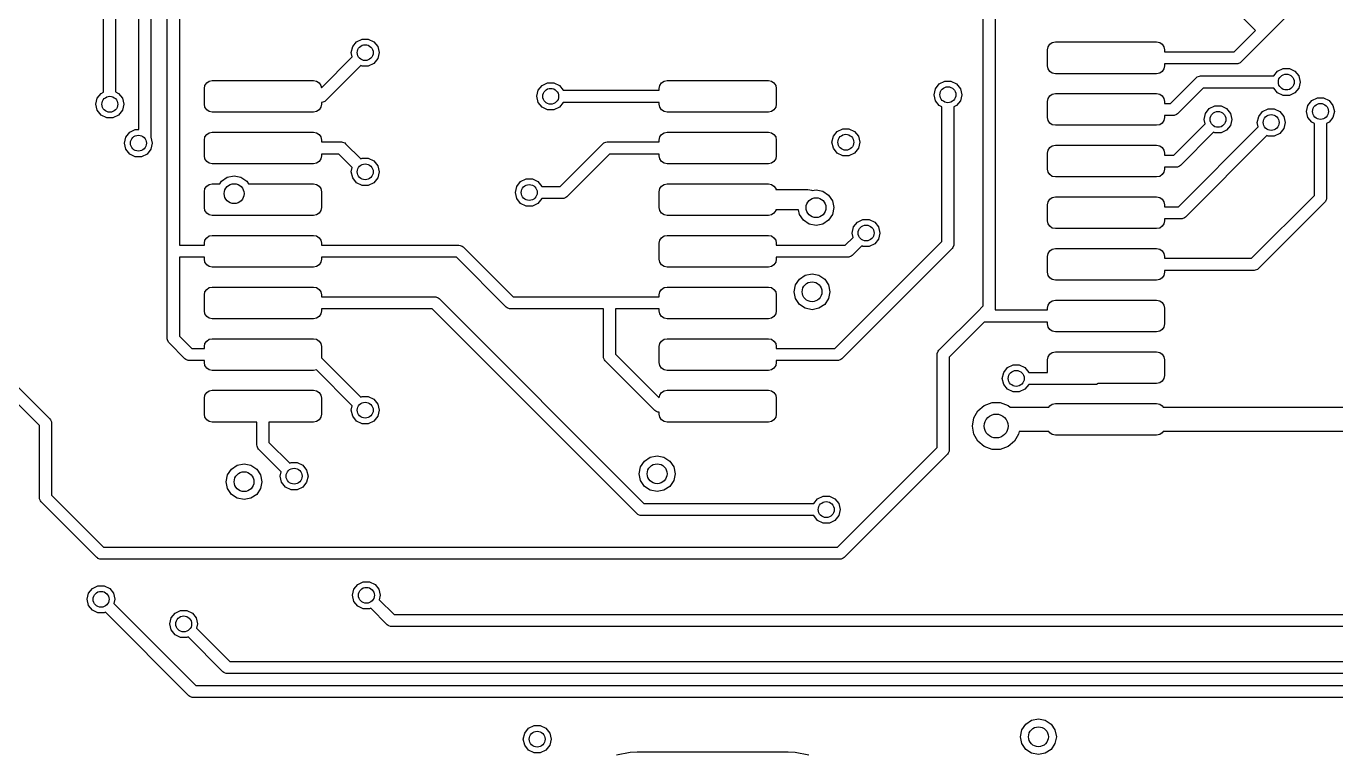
# Model space of a CAD drawing. Extents: x 0.05 to 3.89, y 0.04 to 4.21.
# Drawn here: x 0.92 to 1.569, y 0.778 to 1.139 of the extents above; entities that cross this region are included whole.
import ezdxf

# ---------------------------------------------------------------- set-up
doc = ezdxf.new("R2010")
doc.units = 0
doc.header["$MEASUREMENT"] = 0
doc.layers.add('BLACK', color=7, linetype='CONTINUOUS')

msp = doc.modelspace()

# ---------------------------------------------------------------- linework, layer by layer
at = {"layer": 'BLACK', "linetype": 'CONTINUOUS'}
for p, q in [((0.95783, 1.10631), (0.95783, 1.52855)), ((0.96383, 1.52731), (0.96383, 1.1065)), ((0.97535, 1.08782), (0.97535, 1.17711)), ((0.98135, 1.17835), (0.98135, 1.08425)), ((0.98952, 1.02756), (0.98952, 1.17977)), ((0.99552, 1.18101), (0.99552, 1.03056)), ((1.39385, 1.00046), (1.39385, 1.16671)), ((1.39985, 1.16547), (1.39985, 0.99921)), ((1.52883, 1.13701), (1.51044, 1.1554)), ((1.55744, 1.15713), (1.53519, 1.13489)), ((1.51825, 1.12643), (1.52883, 1.13701)), ((1.08139, 1.12897), (1.0833, 1.13137)), ((1.0833, 1.13137), (1.08607, 1.1327)), ((1.08607, 1.1327), (1.08913, 1.1327)), ((1.08913, 1.1327), (1.09189, 1.13137)), ((1.09189, 1.13137), (1.09381, 1.12897)), ((1.42599, 1.12887), (1.42684, 1.13015)), ((1.42684, 1.13015), (1.42812, 1.131)), ((1.42812, 1.131), (1.42963, 1.1313)), ((1.42963, 1.1313), (1.47982, 1.1313)), ((1.47982, 1.1313), (1.48133, 1.131)), ((1.48133, 1.131), (1.48261, 1.13015)), ((1.48261, 1.13015), (1.48346, 1.12887)), ((1.53519, 1.13489), (1.52161, 1.1213)), ((1.53519, 1.13489), (1.53519, 1.13489)), ((1.06589, 1.10852), (1.0812, 1.12383)), ((1.08071, 1.12598), (1.08139, 1.12897)), ((1.0812, 1.12383), (1.08071, 1.12598)), ((1.09381, 1.12299), (1.09189, 1.1206)), ((1.09381, 1.12897), (1.09449, 1.12598)), ((1.09449, 1.12598), (1.09381, 1.12299)), ((1.42569, 1.12736), (1.42599, 1.12887)), ((1.42569, 1.11949), (1.42569, 1.12736)), ((1.48346, 1.12887), (1.48376, 1.12736)), ((1.48376, 1.12736), (1.48376, 1.12643)), ((1.48376, 1.12643), (1.51825, 1.12643)), ((1.08543, 1.11957), (1.06807, 1.10221)), ((1.08607, 1.11927), (1.08543, 1.11957)), ((1.08913, 1.11927), (1.08607, 1.11927)), ((1.09189, 1.1206), (1.08913, 1.11927)), ((1.42599, 1.11798), (1.42569, 1.11949)), ((1.42684, 1.1167), (1.42599, 1.11798)), ((1.42812, 1.11585), (1.42684, 1.1167)), ((1.48261, 1.1167), (1.48133, 1.11585)), ((1.48346, 1.11798), (1.48261, 1.1167)), ((1.48376, 1.11949), (1.48346, 1.11798)), ((1.51949, 1.12043), (1.48376, 1.12043)), ((1.48376, 1.12043), (1.48376, 1.11949)), ((1.52007, 1.12048), (1.51949, 1.12043)), ((1.52115, 1.12093), (1.52007, 1.12048)), ((1.52161, 1.1213), (1.52115, 1.12093)), ((1.5379, 1.11442), (1.5398, 1.1168)), ((1.5398, 1.1168), (1.54256, 1.11813)), ((1.54256, 1.11813), (1.54563, 1.11813)), ((1.54563, 1.11813), (1.54839, 1.1168)), ((1.54839, 1.1168), (1.5503, 1.11441)), ((1.00817, 1.10977), (1.00903, 1.11105)), ((1.00903, 1.11105), (1.0103, 1.11191)), ((1.0103, 1.11191), (1.01181, 1.1122)), ((1.01181, 1.1122), (1.06201, 1.1122)), ((1.06201, 1.1122), (1.06351, 1.11191)), ((1.06351, 1.11191), (1.06479, 1.11105)), ((1.06479, 1.11105), (1.06565, 1.10977)), ((1.17523, 1.10972), (1.17799, 1.11105)), ((1.17799, 1.11105), (1.18106, 1.11105)), ((1.18106, 1.11105), (1.18382, 1.10972)), ((1.23357, 1.10977), (1.23442, 1.11105)), ((1.23442, 1.11105), (1.2357, 1.11191)), ((1.2357, 1.11191), (1.2372, 1.1122)), ((1.2372, 1.1122), (1.2874, 1.1122)), ((1.2874, 1.1122), (1.28891, 1.11191)), ((1.28891, 1.11191), (1.29019, 1.11105)), ((1.29019, 1.11105), (1.29104, 1.10977)), ((1.37017, 1.10811), (1.37208, 1.1105)), ((1.37208, 1.1105), (1.37484, 1.11184)), ((1.37484, 1.11184), (1.37791, 1.11184)), ((1.37791, 1.11184), (1.38067, 1.1105)), ((1.38067, 1.1105), (1.38259, 1.10811)), ((1.42963, 1.11555), (1.42812, 1.11585)), ((1.47982, 1.11555), (1.42963, 1.11555)), ((1.48133, 1.11585), (1.47982, 1.11555)), ((1.48675, 1.10083), (1.49945, 1.11354)), ((1.49945, 1.11354), (1.49991, 1.11391)), ((1.49991, 1.11391), (1.50099, 1.11436)), ((1.50099, 1.11436), (1.50157, 1.11442)), ((1.50157, 1.11442), (1.5379, 1.11442)), ((1.5503, 1.11441), (1.55098, 1.11142)), ((1.55098, 1.11142), (1.5503, 1.10843)), ((0.95413, 1.10039), (0.95482, 1.10338)), ((0.95482, 1.10338), (0.95673, 1.10578)), ((0.95673, 1.10578), (0.95783, 1.10631)), ((0.96383, 1.1065), (0.96532, 1.10578)), ((0.96532, 1.10578), (0.96723, 1.10338)), ((0.96723, 1.10338), (0.96791, 1.10039)), ((1.00787, 1.10827), (1.00817, 1.10977)), ((1.00787, 1.10039), (1.00787, 1.10827)), ((1.06565, 1.10977), (1.06589, 1.10852)), ((1.17264, 1.10433), (1.17332, 1.10732)), ((1.17332, 1.10134), (1.17264, 1.10433)), ((1.17332, 1.10732), (1.17523, 1.10972)), ((1.18382, 1.10972), (1.18573, 1.10733)), ((1.18573, 1.10733), (1.23327, 1.10733)), ((1.23327, 1.10827), (1.23357, 1.10977)), ((1.23327, 1.10733), (1.23327, 1.10827)), ((1.29104, 1.10977), (1.29134, 1.10827)), ((1.29134, 1.10827), (1.29134, 1.10039)), ((1.36949, 1.10512), (1.37017, 1.10811)), ((1.37017, 1.10213), (1.36949, 1.10512)), ((1.38259, 1.10811), (1.38327, 1.10512)), ((1.38327, 1.10512), (1.38259, 1.10213)), ((1.42599, 1.10328), (1.42684, 1.10456)), ((1.42684, 1.10456), (1.42812, 1.10541)), ((1.42812, 1.10541), (1.42963, 1.10571)), ((1.42963, 1.10571), (1.47982, 1.10571)), ((1.47982, 1.10571), (1.48133, 1.10541)), ((1.48133, 1.10541), (1.48261, 1.10456)), ((1.48261, 1.10456), (1.48346, 1.10328)), ((1.50282, 1.10842), (1.49011, 1.09571)), ((1.5379, 1.10842), (1.50282, 1.10842)), ((1.5398, 1.10603), (1.5379, 1.10842)), ((1.54256, 1.1047), (1.5398, 1.10603)), ((1.54563, 1.1047), (1.54256, 1.1047)), ((1.54839, 1.10603), (1.54563, 1.1047)), ((1.5503, 1.10843), (1.54839, 1.10603)), ((1.55673, 1.10224), (1.55949, 1.10357)), ((1.55949, 1.10357), (1.56256, 1.10357)), ((1.56256, 1.10357), (1.56532, 1.10224)), ((0.95482, 1.0974), (0.95413, 1.10039)), ((0.95673, 1.09501), (0.95482, 1.0974)), ((0.96723, 1.0974), (0.96532, 1.09501)), ((0.96791, 1.10039), (0.96723, 1.0974)), ((1.00817, 1.09889), (1.00787, 1.10039)), ((1.00903, 1.09761), (1.00817, 1.09889)), ((1.0103, 1.09676), (1.00903, 1.09761)), ((1.06479, 1.09761), (1.06351, 1.09676)), ((1.06565, 1.09889), (1.06479, 1.09761)), ((1.06594, 1.10039), (1.06565, 1.09889)), ((1.06653, 1.10139), (1.06594, 1.10133)), ((1.06594, 1.10133), (1.06594, 1.10039)), ((1.06761, 1.10184), (1.06653, 1.10139)), ((1.06807, 1.10221), (1.06761, 1.10184)), ((1.17523, 1.09894), (1.17332, 1.10134)), ((1.17799, 1.09761), (1.17523, 1.09894)), ((1.18106, 1.09761), (1.17799, 1.09761)), ((1.18382, 1.09894), (1.18106, 1.09761)), ((1.18573, 1.10133), (1.18382, 1.09894)), ((1.23327, 1.10133), (1.18573, 1.10133)), ((1.23327, 1.10039), (1.23327, 1.10133)), ((1.23357, 1.09889), (1.23327, 1.10039)), ((1.23442, 1.09761), (1.23357, 1.09889)), ((1.2357, 1.09676), (1.23442, 1.09761)), ((1.29019, 1.09761), (1.28891, 1.09676)), ((1.29104, 1.09889), (1.29019, 1.09761)), ((1.29134, 1.10039), (1.29104, 1.09889)), ((1.37208, 1.09973), (1.37017, 1.10213)), ((1.37338, 1.09911), (1.37208, 1.09973)), ((1.37338, 1.03235), (1.37338, 1.09911)), ((1.38067, 1.09973), (1.37938, 1.09911)), ((1.37938, 1.09911), (1.37938, 1.0311)), ((1.38259, 1.10213), (1.38067, 1.09973)), ((1.42569, 1.10177), (1.42599, 1.10328)), ((1.42569, 1.0939), (1.42569, 1.10177)), ((1.48346, 1.10328), (1.48376, 1.10177)), ((1.48376, 1.10177), (1.48376, 1.10083)), ((1.48376, 1.10083), (1.48675, 1.10083)), ((1.50403, 1.0959), (1.50594, 1.0983)), ((1.50594, 1.0983), (1.5087, 1.09963)), ((1.5087, 1.09963), (1.51177, 1.09963)), ((1.51177, 1.09963), (1.51453, 1.0983)), ((1.51453, 1.0983), (1.51644, 1.0959)), ((1.53232, 1.09673), (1.53508, 1.09806)), ((1.53508, 1.09806), (1.53815, 1.09806)), ((1.53815, 1.09806), (1.54091, 1.09673)), ((1.55413, 1.09685), (1.55482, 1.09984)), ((1.55482, 1.09984), (1.55673, 1.10224)), ((1.56532, 1.10224), (1.56723, 1.09984)), ((1.56723, 1.09984), (1.56791, 1.09685)), ((0.95949, 1.09368), (0.95673, 1.09501)), ((0.96256, 1.09368), (0.95949, 1.09368)), ((0.96532, 1.09501), (0.96256, 1.09368)), ((1.01181, 1.09646), (1.0103, 1.09676)), ((1.06201, 1.09646), (1.01181, 1.09646)), ((1.06351, 1.09676), (1.06201, 1.09646)), ((1.2372, 1.09646), (1.2357, 1.09676)), ((1.2874, 1.09646), (1.2372, 1.09646)), ((1.28891, 1.09676), (1.2874, 1.09646)), ((1.42599, 1.09239), (1.42569, 1.0939)), ((1.42684, 1.09111), (1.42599, 1.09239)), ((1.42812, 1.09026), (1.42684, 1.09111)), ((1.48261, 1.09111), (1.48133, 1.09026)), ((1.48346, 1.09239), (1.48261, 1.09111)), ((1.48376, 1.0939), (1.48346, 1.09239)), ((1.48799, 1.09483), (1.48376, 1.09483)), ((1.48376, 1.09483), (1.48376, 1.0939)), ((1.48858, 1.09489), (1.48799, 1.09483)), ((1.48832, 1.07524), (1.50384, 1.09076)), ((1.48966, 1.09534), (1.48858, 1.09489)), ((1.49011, 1.09571), (1.48966, 1.09534)), ((1.50335, 1.09291), (1.50403, 1.0959)), ((1.50384, 1.09076), (1.50335, 1.09291)), ((1.51644, 1.0959), (1.51713, 1.09291)), ((1.51713, 1.09291), (1.51644, 1.08992)), ((1.52972, 1.09134), (1.53041, 1.09433)), ((1.53022, 1.08918), (1.52972, 1.09134)), ((1.53041, 1.09433), (1.53232, 1.09673)), ((1.54091, 1.09673), (1.54282, 1.09433)), ((1.54282, 1.09433), (1.5435, 1.09134)), ((1.5435, 1.09134), (1.54282, 1.08835)), ((1.55482, 1.09386), (1.55413, 1.09685)), ((1.55673, 1.09146), (1.55482, 1.09386)), ((1.55802, 1.09084), (1.55673, 1.09146)), ((1.55802, 1.05518), (1.55802, 1.09084)), ((1.56532, 1.09146), (1.56402, 1.09084)), ((1.56402, 1.09084), (1.56402, 1.05394)), ((1.56723, 1.09386), (1.56532, 1.09146)), ((1.56791, 1.09685), (1.56723, 1.09386)), ((0.96831, 1.0811), (0.96899, 1.08409)), ((0.96899, 1.08409), (0.9709, 1.08649)), ((0.9709, 1.08649), (0.97366, 1.08782)), ((0.97366, 1.08782), (0.97535, 1.08782)), ((0.98135, 1.08425), (0.98134, 1.08417)), ((0.98134, 1.08417), (0.9814, 1.08409)), ((0.9814, 1.08409), (0.98209, 1.0811)), ((1.00787, 1.08268), (1.00817, 1.08418)), ((1.00817, 1.08418), (1.00903, 1.08546)), ((1.00903, 1.08546), (1.0103, 1.08631)), ((1.0103, 1.08631), (1.01181, 1.08661)), ((1.01181, 1.08661), (1.06201, 1.08661)), ((1.06201, 1.08661), (1.06351, 1.08631)), ((1.06351, 1.08631), (1.06479, 1.08546)), ((1.06479, 1.08546), (1.06565, 1.08418)), ((1.06565, 1.08418), (1.06594, 1.08268)), ((1.23327, 1.08268), (1.23357, 1.08418)), ((1.23357, 1.08418), (1.23442, 1.08546)), ((1.23442, 1.08546), (1.2357, 1.08631)), ((1.2357, 1.08631), (1.2372, 1.08661)), ((1.2372, 1.08661), (1.2874, 1.08661)), ((1.2874, 1.08661), (1.28891, 1.08631)), ((1.28891, 1.08631), (1.29019, 1.08546)), ((1.29019, 1.08546), (1.29104, 1.08418)), ((1.29104, 1.08418), (1.29134, 1.08268)), ((1.31892, 1.08156), (1.31961, 1.08455)), ((1.31961, 1.08455), (1.32152, 1.08694)), ((1.32152, 1.08694), (1.32428, 1.08828)), ((1.32428, 1.08828), (1.32735, 1.08828)), ((1.32735, 1.08828), (1.33011, 1.08694)), ((1.33011, 1.08694), (1.33202, 1.08455)), ((1.33202, 1.08455), (1.3327, 1.08156)), ((1.42963, 1.08996), (1.42812, 1.09026)), ((1.47982, 1.08996), (1.42963, 1.08996)), ((1.48133, 1.09026), (1.47982, 1.08996)), ((1.49069, 1.04965), (1.53022, 1.08918)), ((1.50807, 1.0865), (1.49169, 1.07012)), ((1.53445, 1.08493), (1.49405, 1.04453)), ((1.5087, 1.0862), (1.50807, 1.0865)), ((1.51177, 1.0862), (1.5087, 1.0862)), ((1.51453, 1.08753), (1.51177, 1.0862)), ((1.51644, 1.08992), (1.51453, 1.08753)), ((1.53508, 1.08462), (1.53445, 1.08493)), ((1.53815, 1.08462), (1.53508, 1.08462)), ((1.54091, 1.08595), (1.53815, 1.08462)), ((1.54282, 1.08835), (1.54091, 1.08595)), ((0.96899, 1.07811), (0.96831, 1.0811)), ((0.9709, 1.07572), (0.96899, 1.07811)), ((0.9814, 1.07811), (0.97949, 1.07572)), ((0.98209, 1.0811), (0.9814, 1.07811)), ((1.00787, 1.0748), (1.00787, 1.08268)), ((1.06594, 1.08268), (1.06594, 1.08174)), ((1.06594, 1.08174), (1.07579, 1.08174)), ((1.07579, 1.08174), (1.07637, 1.08168)), ((1.07637, 1.08168), (1.07745, 1.08123)), ((1.07745, 1.08123), (1.07791, 1.08086)), ((1.07791, 1.08086), (1.08543, 1.07334)), ((1.18419, 1.05969), (1.20536, 1.08086)), ((1.20536, 1.08086), (1.20581, 1.08123)), ((1.20581, 1.08123), (1.2069, 1.08168)), ((1.2069, 1.08168), (1.20748, 1.08174)), ((1.20748, 1.08174), (1.23327, 1.08174)), ((1.23327, 1.08174), (1.23327, 1.08268)), ((1.29134, 1.08268), (1.29134, 1.0748)), ((1.31961, 1.07857), (1.31892, 1.08156)), ((1.32152, 1.07617), (1.31961, 1.07857)), ((1.33202, 1.07857), (1.33011, 1.07617)), ((1.3327, 1.08156), (1.33202, 1.07857)), ((1.42569, 1.07618), (1.42599, 1.07769)), ((1.42599, 1.07769), (1.42684, 1.07896)), ((1.42684, 1.07896), (1.42812, 1.07982)), ((1.42812, 1.07982), (1.42963, 1.08012)), ((1.42963, 1.08012), (1.47982, 1.08012)), ((1.47982, 1.08012), (1.48133, 1.07982)), ((1.48133, 1.07982), (1.48261, 1.07896)), ((1.48261, 1.07896), (1.48346, 1.07769)), ((1.48346, 1.07769), (1.48376, 1.07618)), ((0.97366, 1.07439), (0.9709, 1.07572)), ((0.97673, 1.07439), (0.97366, 1.07439)), ((0.97949, 1.07572), (0.97673, 1.07439)), ((1.00817, 1.0733), (1.00787, 1.0748)), ((1.00903, 1.07202), (1.00817, 1.0733)), ((1.0103, 1.07117), (1.00903, 1.07202)), ((1.01181, 1.07087), (1.0103, 1.07117)), ((1.06351, 1.07117), (1.06201, 1.07087)), ((1.06479, 1.07202), (1.06351, 1.07117)), ((1.06565, 1.0733), (1.06479, 1.07202)), ((1.06594, 1.0748), (1.06565, 1.0733)), ((1.07454, 1.07574), (1.06594, 1.07574)), ((1.06594, 1.07574), (1.06594, 1.0748)), ((1.0812, 1.06908), (1.07454, 1.07574)), ((1.08543, 1.07334), (1.08607, 1.07365)), ((1.08607, 1.07365), (1.08913, 1.07365)), ((1.08913, 1.07365), (1.09189, 1.07232)), ((1.09189, 1.07232), (1.09381, 1.06992)), ((1.20872, 1.07574), (1.18755, 1.05457)), ((1.23327, 1.07574), (1.20872, 1.07574)), ((1.23327, 1.0748), (1.23327, 1.07574)), ((1.23357, 1.0733), (1.23327, 1.0748)), ((1.23442, 1.07202), (1.23357, 1.0733)), ((1.2357, 1.07117), (1.23442, 1.07202)), ((1.2372, 1.07087), (1.2357, 1.07117)), ((1.28891, 1.07117), (1.2874, 1.07087)), ((1.29019, 1.07202), (1.28891, 1.07117)), ((1.29104, 1.0733), (1.29019, 1.07202)), ((1.29134, 1.0748), (1.29104, 1.0733)), ((1.32428, 1.07484), (1.32152, 1.07617)), ((1.32735, 1.07484), (1.32428, 1.07484)), ((1.33011, 1.07617), (1.32735, 1.07484)), ((1.42569, 1.06831), (1.42569, 1.07618)), ((1.48376, 1.07618), (1.48376, 1.07524)), ((1.48376, 1.07524), (1.48832, 1.07524)), ((1.06201, 1.07087), (1.01181, 1.07087)), ((1.01925, 1.06429), (1.02264, 1.06496)), ((1.02264, 1.06496), (1.02603, 1.06429)), ((1.08071, 1.06693), (1.0812, 1.06908)), ((1.08139, 1.06394), (1.08071, 1.06693)), ((1.09381, 1.06992), (1.09449, 1.06693)), ((1.09449, 1.06693), (1.09381, 1.06394)), ((1.2874, 1.07087), (1.2372, 1.07087)), ((1.42599, 1.0668), (1.42569, 1.06831)), ((1.42684, 1.06552), (1.42599, 1.0668)), ((1.42812, 1.06467), (1.42684, 1.06552)), ((1.42963, 1.06437), (1.42812, 1.06467)), ((1.48133, 1.06467), (1.47982, 1.06437)), ((1.48261, 1.06552), (1.48133, 1.06467)), ((1.48346, 1.0668), (1.48261, 1.06552)), ((1.48376, 1.06831), (1.48346, 1.0668)), ((1.48957, 1.06924), (1.48376, 1.06924)), ((1.48376, 1.06924), (1.48376, 1.06831)), ((1.49015, 1.0693), (1.48957, 1.06924)), ((1.49123, 1.06975), (1.49015, 1.0693)), ((1.49169, 1.07012), (1.49123, 1.06975)), ((1.00787, 1.05709), (1.00817, 1.05859)), ((1.00817, 1.05859), (1.00903, 1.05987)), ((1.00903, 1.05987), (1.0103, 1.06072)), ((1.0103, 1.06072), (1.01181, 1.06102)), ((1.01181, 1.06102), (1.01548, 1.06102)), ((1.01548, 1.06102), (1.01637, 1.06237)), ((1.01637, 1.06237), (1.01925, 1.06429)), ((1.02603, 1.06429), (1.0289, 1.06237)), ((1.0289, 1.06237), (1.0298, 1.06102)), ((1.0298, 1.06102), (1.06201, 1.06102)), ((1.06201, 1.06102), (1.06351, 1.06072)), ((1.06351, 1.06072), (1.06479, 1.05987)), ((1.06479, 1.05987), (1.06565, 1.05859)), ((1.06565, 1.05859), (1.06594, 1.05709)), ((1.0833, 1.06154), (1.08139, 1.06394)), ((1.08607, 1.06021), (1.0833, 1.06154)), ((1.08913, 1.06021), (1.08607, 1.06021)), ((1.09189, 1.06154), (1.08913, 1.06021)), ((1.09381, 1.06394), (1.09189, 1.06154)), ((1.16201, 1.05669), (1.16269, 1.05968)), ((1.16269, 1.05968), (1.1646, 1.06208)), ((1.1646, 1.06208), (1.16736, 1.06341)), ((1.16736, 1.06341), (1.17043, 1.06341)), ((1.17043, 1.06341), (1.17319, 1.06208)), ((1.17319, 1.06208), (1.1751, 1.05969)), ((1.1751, 1.05969), (1.18419, 1.05969)), ((1.23327, 1.05709), (1.23357, 1.05859)), ((1.23357, 1.05859), (1.23442, 1.05987)), ((1.23442, 1.05987), (1.2357, 1.06072)), ((1.2357, 1.06072), (1.2372, 1.06102)), ((1.2372, 1.06102), (1.2874, 1.06102)), ((1.2874, 1.06102), (1.28891, 1.06072)), ((1.28891, 1.06072), (1.29019, 1.05987)), ((1.29019, 1.05987), (1.29104, 1.05859)), ((1.29104, 1.05859), (1.29113, 1.05815)), ((1.29113, 1.05815), (1.30704, 1.05815)), ((1.30704, 1.05815), (1.30801, 1.05805)), ((1.30801, 1.05805), (1.30801, 1.05805)), ((1.30801, 1.05805), (1.30871, 1.05776)), ((1.30904, 1.05763), (1.31102, 1.05802)), ((1.31102, 1.05802), (1.31441, 1.05735)), ((1.47982, 1.06437), (1.42963, 1.06437)), ((1.00787, 1.04921), (1.00787, 1.05709)), ((1.06594, 1.05709), (1.06594, 1.04921)), ((1.16269, 1.0537), (1.16201, 1.05669)), ((1.1646, 1.05131), (1.16269, 1.0537)), ((1.1751, 1.05369), (1.17319, 1.05131)), ((1.18543, 1.05369), (1.1751, 1.05369)), ((1.18602, 1.05375), (1.18543, 1.05369)), ((1.1871, 1.0542), (1.18602, 1.05375)), ((1.18755, 1.05457), (1.1871, 1.0542)), ((1.23327, 1.04921), (1.23327, 1.05709)), ((1.30871, 1.05776), (1.30904, 1.05763)), ((1.31441, 1.05735), (1.31728, 1.05543)), ((1.31728, 1.05543), (1.3192, 1.05256)), ((1.3192, 1.05256), (1.31988, 1.04917)), ((1.42569, 1.05059), (1.42599, 1.0521)), ((1.42599, 1.0521), (1.42684, 1.05337)), ((1.42684, 1.05337), (1.42812, 1.05423)), ((1.42812, 1.05423), (1.42963, 1.05453)), ((1.42963, 1.05453), (1.47982, 1.05453)), ((1.47982, 1.05453), (1.48133, 1.05423)), ((1.48133, 1.05423), (1.48261, 1.05337)), ((1.48261, 1.05337), (1.48346, 1.0521)), ((1.48346, 1.0521), (1.48376, 1.05059)), ((1.52691, 1.02406), (1.55802, 1.05518)), ((1.56314, 1.05182), (1.53027, 1.01894)), ((1.56352, 1.05227), (1.56314, 1.05182)), ((1.56373, 1.05279), (1.56352, 1.05227)), ((1.56397, 1.05335), (1.56373, 1.05279)), ((1.56402, 1.05394), (1.56397, 1.05335)), ((1.00817, 1.04771), (1.00787, 1.04921)), ((1.00903, 1.04643), (1.00817, 1.04771)), ((1.0103, 1.04558), (1.00903, 1.04643)), ((1.01181, 1.04528), (1.0103, 1.04558)), ((1.06201, 1.04528), (1.01181, 1.04528)), ((1.06351, 1.04558), (1.06201, 1.04528)), ((1.06479, 1.04643), (1.06351, 1.04558)), ((1.06565, 1.04771), (1.06479, 1.04643)), ((1.06594, 1.04921), (1.06565, 1.04771)), ((1.16736, 1.04998), (1.1646, 1.05131)), ((1.17043, 1.04998), (1.16736, 1.04998)), ((1.17319, 1.05131), (1.17043, 1.04998)), ((1.23357, 1.04771), (1.23327, 1.04921)), ((1.23442, 1.04643), (1.23357, 1.04771)), ((1.2357, 1.04558), (1.23442, 1.04643)), ((1.2372, 1.04528), (1.2357, 1.04558)), ((1.2874, 1.04528), (1.2372, 1.04528)), ((1.28891, 1.04558), (1.2874, 1.04528)), ((1.29019, 1.04643), (1.28891, 1.04558)), ((1.29104, 1.04771), (1.29019, 1.04643)), ((1.29113, 1.04815), (1.29104, 1.04771)), ((1.30236, 1.04815), (1.29113, 1.04815)), ((1.30284, 1.04578), (1.30236, 1.04815)), ((1.30476, 1.0429), (1.30284, 1.04578)), ((1.3192, 1.04578), (1.31728, 1.0429)), ((1.31988, 1.04917), (1.3192, 1.04578)), ((1.42569, 1.04272), (1.42569, 1.05059)), ((1.48376, 1.05059), (1.48376, 1.04965)), ((1.48376, 1.04965), (1.49069, 1.04965)), ((1.30763, 1.04098), (1.30476, 1.0429)), ((1.31102, 1.04031), (1.30763, 1.04098)), ((1.31441, 1.04098), (1.31102, 1.04031)), ((1.31728, 1.0429), (1.31441, 1.04098)), ((1.32894, 1.03661), (1.32962, 1.0396)), ((1.32962, 1.0396), (1.33153, 1.042)), ((1.33153, 1.042), (1.33429, 1.04333)), ((1.33429, 1.04333), (1.33736, 1.04333)), ((1.33736, 1.04333), (1.34012, 1.042)), ((1.34012, 1.042), (1.34203, 1.0396)), ((1.34203, 1.0396), (1.34272, 1.03661)), ((1.42599, 1.04121), (1.42569, 1.04272)), ((1.42684, 1.03993), (1.42599, 1.04121)), ((1.42812, 1.03908), (1.42684, 1.03993)), ((1.42963, 1.03878), (1.42812, 1.03908)), ((1.47982, 1.03878), (1.42963, 1.03878)), ((1.48133, 1.03908), (1.47982, 1.03878)), ((1.48261, 1.03993), (1.48133, 1.03908)), ((1.48346, 1.04121), (1.48261, 1.03993)), ((1.48376, 1.04272), (1.48346, 1.04121)), ((1.49193, 1.04365), (1.48376, 1.04365)), ((1.48376, 1.04365), (1.48376, 1.04272)), ((1.49251, 1.04371), (1.49193, 1.04365)), ((1.4936, 1.04416), (1.49251, 1.04371)), ((1.49405, 1.04453), (1.4936, 1.04416)), ((1.00787, 1.0315), (1.00817, 1.033)), ((1.00817, 1.033), (1.00903, 1.03428)), ((1.00903, 1.03428), (1.0103, 1.03513)), ((1.0103, 1.03513), (1.01181, 1.03543)), ((1.01181, 1.03543), (1.06201, 1.03543)), ((1.06201, 1.03543), (1.06351, 1.03513)), ((1.06351, 1.03513), (1.06479, 1.03428)), ((1.06479, 1.03428), (1.06565, 1.033)), ((1.06565, 1.033), (1.06594, 1.0315)), ((1.23327, 1.0315), (1.23357, 1.033)), ((1.23357, 1.033), (1.23442, 1.03428)), ((1.23442, 1.03428), (1.2357, 1.03513)), ((1.2357, 1.03513), (1.2372, 1.03543)), ((1.2372, 1.03543), (1.2874, 1.03543)), ((1.2874, 1.03543), (1.28891, 1.03513)), ((1.28891, 1.03513), (1.29019, 1.03428)), ((1.29019, 1.03428), (1.29104, 1.033)), ((1.29104, 1.033), (1.29134, 1.0315)), ((1.32041, 0.97938), (1.37338, 1.03235)), ((1.32553, 1.03056), (1.32943, 1.03446)), ((1.32943, 1.03446), (1.32894, 1.03661)), ((1.34203, 1.03362), (1.34012, 1.03123)), ((1.34272, 1.03661), (1.34203, 1.03362)), ((0.98952, 0.98425), (0.98952, 1.02756)), ((0.99552, 1.03056), (1.00787, 1.03056)), ((1.00787, 1.03056), (1.00787, 1.0315)), ((1.06594, 1.0315), (1.06594, 1.03056)), ((1.06594, 1.03056), (1.13403, 1.03056)), ((1.13403, 1.03056), (1.13461, 1.0305)), ((1.13461, 1.0305), (1.13569, 1.03005)), ((1.13569, 1.03005), (1.13615, 1.02968)), ((1.13615, 1.02968), (1.16086, 1.00497)), ((1.23327, 1.02362), (1.23327, 1.0315)), ((1.29134, 1.0315), (1.29134, 1.03056)), ((1.29134, 1.03056), (1.32553, 1.03056)), ((1.3785, 1.02898), (1.32377, 0.97426)), ((1.33366, 1.0302), (1.32889, 1.02544)), ((1.33429, 1.0299), (1.33366, 1.0302)), ((1.33736, 1.0299), (1.33429, 1.0299)), ((1.34012, 1.03123), (1.33736, 1.0299)), ((1.37887, 1.02944), (1.3785, 1.02898)), ((1.37932, 1.03052), (1.37887, 1.02944)), ((1.37938, 1.0311), (1.37932, 1.03052)), ((1.42569, 1.025), (1.42599, 1.02651)), ((1.42599, 1.02651), (1.42684, 1.02778)), ((1.42684, 1.02778), (1.42812, 1.02864)), ((1.42812, 1.02864), (1.42963, 1.02894)), ((1.42963, 1.02894), (1.47982, 1.02894)), ((1.47982, 1.02894), (1.48133, 1.02864)), ((1.48133, 1.02864), (1.48261, 1.02778)), ((1.48261, 1.02778), (1.48346, 1.02651)), ((1.48346, 1.02651), (1.48376, 1.025)), ((1.00787, 1.02456), (0.99552, 1.02456)), ((0.99552, 1.02456), (0.99552, 0.98549)), ((1.00787, 1.02362), (1.00787, 1.02456)), ((1.00817, 1.02212), (1.00787, 1.02362)), ((1.00903, 1.02084), (1.00817, 1.02212)), ((1.0103, 1.01998), (1.00903, 1.02084)), ((1.01181, 1.01969), (1.0103, 1.01998)), ((1.06201, 1.01969), (1.01181, 1.01969)), ((1.06351, 1.01998), (1.06201, 1.01969)), ((1.06479, 1.02084), (1.06351, 1.01998)), ((1.06565, 1.02212), (1.06479, 1.02084)), ((1.06594, 1.02362), (1.06565, 1.02212)), ((1.13278, 1.02456), (1.06594, 1.02456)), ((1.06594, 1.02456), (1.06594, 1.02362)), ((1.1575, 0.99985), (1.13278, 1.02456)), ((1.23357, 1.02212), (1.23327, 1.02362)), ((1.23442, 1.02084), (1.23357, 1.02212)), ((1.2357, 1.01998), (1.23442, 1.02084)), ((1.2372, 1.01969), (1.2357, 1.01998)), ((1.2874, 1.01969), (1.2372, 1.01969)), ((1.28891, 1.01998), (1.2874, 1.01969)), ((1.29019, 1.02084), (1.28891, 1.01998)), ((1.29104, 1.02212), (1.29019, 1.02084)), ((1.29134, 1.02362), (1.29104, 1.02212)), ((1.32677, 1.02456), (1.29134, 1.02456)), ((1.29134, 1.02456), (1.29134, 1.02362)), ((1.32736, 1.02462), (1.32677, 1.02456)), ((1.32844, 1.02506), (1.32736, 1.02462)), ((1.32889, 1.02544), (1.32844, 1.02506)), ((1.42569, 1.01713), (1.42569, 1.025)), ((1.48376, 1.025), (1.48376, 1.02406)), ((1.48376, 1.02406), (1.52691, 1.02406)), ((1.30087, 1.01087), (1.30279, 1.01374)), ((1.30279, 1.01374), (1.30567, 1.01566)), ((1.30567, 1.01566), (1.30906, 1.01634)), ((1.30906, 1.01634), (1.31245, 1.01566)), ((1.31245, 1.01566), (1.31532, 1.01374)), ((1.31532, 1.01374), (1.31724, 1.01087)), ((1.42599, 1.01562), (1.42569, 1.01713)), ((1.42684, 1.01434), (1.42599, 1.01562)), ((1.42812, 1.01349), (1.42684, 1.01434)), ((1.42963, 1.01319), (1.42812, 1.01349)), ((1.47982, 1.01319), (1.42963, 1.01319)), ((1.48133, 1.01349), (1.47982, 1.01319)), ((1.48261, 1.01434), (1.48133, 1.01349)), ((1.48346, 1.01562), (1.48261, 1.01434)), ((1.48376, 1.01713), (1.48346, 1.01562)), ((1.52815, 1.01806), (1.48376, 1.01806)), ((1.48376, 1.01806), (1.48376, 1.01713)), ((1.52873, 1.01812), (1.52815, 1.01806)), ((1.52982, 1.01857), (1.52873, 1.01812)), ((1.53027, 1.01894), (1.52982, 1.01857)), ((1.00787, 1.00591), (1.00817, 1.00741)), ((1.00817, 1.00741), (1.00903, 1.00869)), ((1.00903, 1.00869), (1.0103, 1.00954)), ((1.0103, 1.00954), (1.01181, 1.00984)), ((1.01181, 1.00984), (1.06201, 1.00984)), ((1.06201, 1.00984), (1.06351, 1.00954)), ((1.06351, 1.00954), (1.06479, 1.00869)), ((1.06479, 1.00869), (1.06565, 1.00741)), ((1.06565, 1.00741), (1.06594, 1.00591)), ((1.23327, 1.00591), (1.23357, 1.00741)), ((1.23357, 1.00741), (1.23442, 1.00869)), ((1.23442, 1.00869), (1.2357, 1.00954)), ((1.2357, 1.00954), (1.2372, 1.00984)), ((1.2372, 1.00984), (1.2874, 1.00984)), ((1.2874, 1.00984), (1.28891, 1.00954)), ((1.28891, 1.00954), (1.29019, 1.00869)), ((1.29019, 1.00869), (1.29104, 1.00741)), ((1.29104, 1.00741), (1.29134, 1.00591)), ((1.3002, 1.00748), (1.30087, 1.01087)), ((1.30087, 1.00409), (1.3002, 1.00748)), ((1.31724, 1.01087), (1.31791, 1.00748)), ((1.31791, 1.00748), (1.31724, 1.00409)), ((1.00787, 0.99803), (1.00787, 1.00591)), ((1.06594, 1.00591), (1.06594, 1.00497)), ((1.06594, 1.00497), (1.12205, 1.00497)), ((1.12205, 1.00497), (1.12263, 1.00491)), ((1.12263, 1.00491), (1.12371, 1.00446)), ((1.12371, 1.00446), (1.12417, 1.00409)), ((1.12417, 1.00409), (1.2257, 0.90256)), ((1.15795, 0.99947), (1.1575, 0.99985)), ((1.16086, 1.00497), (1.20866, 1.00497)), ((1.20866, 1.00497), (1.23327, 1.00497)), ((1.23327, 1.00497), (1.23327, 1.00591)), ((1.29134, 1.00591), (1.29134, 0.99803)), ((1.30279, 1.00122), (1.30087, 1.00409)), ((1.30567, 0.9993), (1.30279, 1.00122)), ((1.31532, 1.00122), (1.31245, 0.9993)), ((1.31724, 1.00409), (1.31532, 1.00122)), ((1.39099, 0.99759), (1.39385, 1.00046)), ((1.42569, 0.99941), (1.42599, 1.00092)), ((1.42599, 1.00092), (1.42684, 1.00219)), ((1.42684, 1.00219), (1.42812, 1.00305)), ((1.42812, 1.00305), (1.42963, 1.00335)), ((1.42963, 1.00335), (1.47982, 1.00335)), ((1.47982, 1.00335), (1.48133, 1.00305)), ((1.48133, 1.00305), (1.48261, 1.00219)), ((1.48261, 1.00219), (1.48346, 1.00092)), ((1.48346, 1.00092), (1.48376, 0.99941)), ((1.00817, 0.99652), (1.00787, 0.99803)), ((1.00903, 0.99525), (1.00817, 0.99652)), ((1.0103, 0.99439), (1.00903, 0.99525)), ((1.01181, 0.99409), (1.0103, 0.99439)), ((1.06201, 0.99409), (1.01181, 0.99409)), ((1.06351, 0.99439), (1.06201, 0.99409)), ((1.06479, 0.99525), (1.06351, 0.99439)), ((1.06565, 0.99652), (1.06479, 0.99525)), ((1.06594, 0.99803), (1.06565, 0.99652)), ((1.1208, 0.99897), (1.06594, 0.99897)), ((1.06594, 0.99897), (1.06594, 0.99803)), ((1.22234, 0.89744), (1.1208, 0.99897)), ((1.15903, 0.99903), (1.15795, 0.99947)), ((1.15962, 0.99897), (1.15903, 0.99903)), ((1.20566, 0.99897), (1.15962, 0.99897)), ((1.20566, 0.97539), (1.20566, 0.99897)), ((1.23327, 0.99897), (1.21166, 0.99897)), ((1.21166, 0.99897), (1.21166, 0.97664)), ((1.23327, 0.99803), (1.23327, 0.99897)), ((1.23357, 0.99652), (1.23327, 0.99803)), ((1.23442, 0.99525), (1.23357, 0.99652)), ((1.2357, 0.99439), (1.23442, 0.99525)), ((1.2372, 0.99409), (1.2357, 0.99439)), ((1.2874, 0.99409), (1.2372, 0.99409)), ((1.28891, 0.99439), (1.2874, 0.99409)), ((1.29019, 0.99525), (1.28891, 0.99439)), ((1.29104, 0.99652), (1.29019, 0.99525)), ((1.29134, 0.99803), (1.29104, 0.99652)), ((1.30906, 0.99862), (1.30567, 0.9993)), ((1.31245, 0.9993), (1.30906, 0.99862)), ((1.37189, 0.9785), (1.39099, 0.99759)), ((1.39099, 0.99759), (1.39099, 0.99759)), ((1.39979, 0.99863), (1.39973, 0.99847)), ((1.39973, 0.99847), (1.42569, 0.99847)), ((1.39985, 0.99921), (1.39979, 0.99863)), ((1.42569, 0.99847), (1.42569, 0.99941)), ((1.48376, 0.99941), (1.48376, 0.99154)), ((0.8845, 0.99129), (0.93126, 0.94454)), ((1.39435, 0.99247), (1.37702, 0.97514)), ((1.42569, 0.99247), (1.39435, 0.99247)), ((1.42569, 0.99154), (1.42569, 0.99247)), ((1.42599, 0.99003), (1.42569, 0.99154)), ((1.42684, 0.98875), (1.42599, 0.99003)), ((1.42812, 0.9879), (1.42684, 0.98875)), ((1.42963, 0.9876), (1.42812, 0.9879)), ((1.47982, 0.9876), (1.42963, 0.9876)), ((1.48133, 0.9879), (1.47982, 0.9876)), ((1.48261, 0.98875), (1.48133, 0.9879)), ((1.48346, 0.99003), (1.48261, 0.98875)), ((1.48376, 0.99154), (1.48346, 0.99003)), ((0.92613, 0.94118), (0.88233, 0.98498)), ((0.98958, 0.98367), (0.98952, 0.98425)), ((0.99003, 0.98259), (0.98958, 0.98367)), ((0.9904, 0.98213), (0.99003, 0.98259)), ((0.99827, 0.97426), (0.9904, 0.98213)), ((0.99552, 0.98549), (1.00164, 0.97938)), ((1.00787, 0.98031), (1.00817, 0.98182)), ((1.00787, 0.97938), (1.00787, 0.98031)), ((1.00817, 0.98182), (1.00903, 0.9831)), ((1.00903, 0.9831), (1.0103, 0.98395)), ((1.0103, 0.98395), (1.01181, 0.98425)), ((1.01181, 0.98425), (1.06201, 0.98425)), ((1.06201, 0.98425), (1.06351, 0.98395)), ((1.06351, 0.98395), (1.06479, 0.9831)), ((1.06479, 0.9831), (1.06565, 0.98182)), ((1.06565, 0.98182), (1.06594, 0.98031)), ((1.06594, 0.98031), (1.06594, 0.97472)), ((1.23327, 0.98031), (1.23357, 0.98182)), ((1.23327, 0.97244), (1.23327, 0.98031)), ((1.23357, 0.98182), (1.23442, 0.9831)), ((1.23442, 0.9831), (1.2357, 0.98395)), ((1.2357, 0.98395), (1.2372, 0.98425)), ((1.2372, 0.98425), (1.2874, 0.98425)), ((1.2874, 0.98425), (1.28891, 0.98395)), ((1.28891, 0.98395), (1.29019, 0.9831)), ((1.29019, 0.9831), (1.29104, 0.98182)), ((1.29104, 0.98182), (1.29134, 0.98031)), ((1.29134, 0.98031), (1.29134, 0.97938)), ((0.99873, 0.97388), (0.99827, 0.97426)), ((0.99981, 0.97344), (0.99873, 0.97388)), ((1.00164, 0.97938), (1.00787, 0.97938)), ((1.06594, 0.97472), (1.08543, 0.95523)), ((1.20572, 0.97481), (1.20566, 0.97539)), ((1.20617, 0.97373), (1.20572, 0.97481)), ((1.20654, 0.97327), (1.20617, 0.97373)), ((1.21166, 0.97664), (1.23332, 0.95498)), ((1.29134, 0.97938), (1.32041, 0.97938)), ((1.32332, 0.97388), (1.32224, 0.97344)), ((1.32377, 0.97426), (1.32332, 0.97388)), ((1.37102, 0.97638), (1.37107, 0.97696)), ((1.37102, 0.93038), (1.37102, 0.97638)), ((1.37107, 0.97696), (1.37152, 0.97804)), ((1.37152, 0.97804), (1.37189, 0.9785)), ((1.37702, 0.97514), (1.37702, 0.92913)), ((1.42569, 0.97382), (1.42599, 0.97533)), ((1.42569, 0.96757), (1.42569, 0.97382)), ((1.42599, 0.97533), (1.42684, 0.9766)), ((1.42684, 0.9766), (1.42812, 0.97746)), ((1.42812, 0.97746), (1.42963, 0.97776)), ((1.42963, 0.97776), (1.47982, 0.97776)), ((1.47982, 0.97776), (1.48133, 0.97746)), ((1.48133, 0.97746), (1.48261, 0.9766)), ((1.48261, 0.9766), (1.48346, 0.97533)), ((1.48346, 0.97533), (1.48376, 0.97382)), ((1.48376, 0.97382), (1.48376, 0.96594)), ((1.00039, 0.97338), (0.99981, 0.97344)), ((1.00787, 0.97338), (1.00039, 0.97338)), ((1.00787, 0.97244), (1.00787, 0.97338)), ((1.00817, 0.97093), (1.00787, 0.97244)), ((1.00903, 0.96966), (1.00817, 0.97093)), ((1.0103, 0.9688), (1.00903, 0.96966)), ((1.01181, 0.9685), (1.0103, 0.9688)), ((1.06201, 0.9685), (1.01181, 0.9685)), ((1.06339, 0.96878), (1.06201, 0.9685)), ((1.0812, 0.95097), (1.06339, 0.96878)), ((1.23115, 0.94867), (1.20654, 0.97327)), ((1.23357, 0.97093), (1.23327, 0.97244)), ((1.23442, 0.96966), (1.23357, 0.97093)), ((1.2357, 0.9688), (1.23442, 0.96966)), ((1.2372, 0.9685), (1.2357, 0.9688)), ((1.2874, 0.9685), (1.2372, 0.9685)), ((1.28891, 0.9688), (1.2874, 0.9685)), ((1.29019, 0.96966), (1.28891, 0.9688)), ((1.29104, 0.97093), (1.29019, 0.96966)), ((1.29134, 0.97244), (1.29104, 0.97093)), ((1.32165, 0.97338), (1.29134, 0.97338)), ((1.29134, 0.97338), (1.29134, 0.97244)), ((1.32224, 0.97344), (1.32165, 0.97338)), ((1.40335, 0.96457), (1.40403, 0.96756)), ((1.40403, 0.96756), (1.40594, 0.96995)), ((1.40594, 0.96995), (1.4087, 0.97128)), ((1.4087, 0.97128), (1.41177, 0.97128)), ((1.41177, 0.97128), (1.41453, 0.96995)), ((1.41453, 0.96995), (1.41644, 0.96757)), ((1.41644, 0.96757), (1.42569, 0.96757)), ((1.40403, 0.96158), (1.40335, 0.96457)), ((1.40594, 0.95918), (1.40403, 0.96158)), ((1.41644, 0.96157), (1.41453, 0.95918)), ((1.44941, 0.96157), (1.41644, 0.96157)), ((1.44999, 0.96162), (1.44941, 0.96157)), ((1.45092, 0.96201), (1.44999, 0.96162)), ((1.47982, 0.96201), (1.45092, 0.96201)), ((1.48133, 0.96231), (1.47982, 0.96201)), ((1.48261, 0.96316), (1.48133, 0.96231)), ((1.48346, 0.96444), (1.48261, 0.96316)), ((1.48376, 0.96594), (1.48346, 0.96444)), ((1.00787, 0.95472), (1.00817, 0.95623)), ((1.00787, 0.94685), (1.00787, 0.95472)), ((1.00817, 0.95623), (1.00903, 0.95751)), ((1.00903, 0.95751), (1.0103, 0.95836)), ((1.0103, 0.95836), (1.01181, 0.95866)), ((1.01181, 0.95866), (1.06201, 0.95866)), ((1.06201, 0.95866), (1.06351, 0.95836)), ((1.06351, 0.95836), (1.06479, 0.95751)), ((1.06479, 0.95751), (1.06565, 0.95623)), ((1.06565, 0.95623), (1.06594, 0.95472)), ((1.06594, 0.95472), (1.06594, 0.94685)), ((1.08543, 0.95523), (1.08607, 0.95554)), ((1.08607, 0.95554), (1.08913, 0.95554)), ((1.08913, 0.95554), (1.09189, 0.95421)), ((1.09189, 0.95421), (1.09381, 0.95181)), ((1.23332, 0.95498), (1.23357, 0.95623)), ((1.23357, 0.95623), (1.23442, 0.95751)), ((1.23442, 0.95751), (1.2357, 0.95836)), ((1.2357, 0.95836), (1.2372, 0.95866)), ((1.2372, 0.95866), (1.2874, 0.95866)), ((1.2874, 0.95866), (1.28891, 0.95836)), ((1.28891, 0.95836), (1.29019, 0.95751)), ((1.29019, 0.95751), (1.29104, 0.95623)), ((1.29104, 0.95623), (1.29134, 0.95472)), ((1.29134, 0.95472), (1.29134, 0.94685)), ((1.4087, 0.95785), (1.40594, 0.95918)), ((1.41177, 0.95785), (1.4087, 0.95785)), ((1.41453, 0.95918), (1.41177, 0.95785)), ((1.08071, 0.94882), (1.0812, 0.95097)), ((1.08139, 0.94583), (1.08071, 0.94882)), ((1.09381, 0.95181), (1.09449, 0.94882)), ((1.09449, 0.94882), (1.09381, 0.94583)), ((1.2316, 0.94829), (1.23115, 0.94867)), ((1.23268, 0.94785), (1.2316, 0.94829)), ((1.23327, 0.94779), (1.23268, 0.94785)), ((1.23327, 0.94685), (1.23327, 0.94779)), ((1.38921, 0.94502), (1.39126, 0.94857)), ((1.39126, 0.94857), (1.3944, 0.95121)), ((1.3944, 0.95121), (1.39825, 0.95261)), ((1.39825, 0.95261), (1.40236, 0.95261)), ((1.40236, 0.95261), (1.40621, 0.95121)), ((1.40621, 0.95121), (1.40731, 0.95029)), ((1.40731, 0.95029), (1.42636, 0.95029)), ((1.42636, 0.95029), (1.42684, 0.95101)), ((1.42684, 0.95101), (1.42812, 0.95187)), ((1.42812, 0.95187), (1.42963, 0.95217)), ((1.42963, 0.95217), (1.47982, 0.95217)), ((1.47982, 0.95217), (1.48133, 0.95187)), ((1.48133, 0.95187), (1.48261, 0.95101)), ((1.48261, 0.95101), (1.48309, 0.95029)), ((1.48309, 0.95029), (1.61995, 0.95029)), ((0.92613, 0.90551), (0.92613, 0.94118)), ((0.93126, 0.94454), (0.93163, 0.94409)), ((0.93163, 0.94409), (0.93208, 0.94301)), ((0.93208, 0.94301), (0.93213, 0.94242)), ((0.93213, 0.94242), (0.93213, 0.90675)), ((1.00817, 0.94534), (1.00787, 0.94685)), ((1.00903, 0.94407), (1.00817, 0.94534)), ((1.0103, 0.94321), (1.00903, 0.94407)), ((1.01181, 0.94291), (1.0103, 0.94321)), ((1.03391, 0.94291), (1.01181, 0.94291)), ((1.03391, 0.93159), (1.03391, 0.94291)), ((1.06201, 0.94291), (1.03991, 0.94291)), ((1.03991, 0.94291), (1.03991, 0.93284)), ((1.06351, 0.94321), (1.06201, 0.94291)), ((1.06479, 0.94407), (1.06351, 0.94321)), ((1.06565, 0.94534), (1.06479, 0.94407)), ((1.06594, 0.94685), (1.06565, 0.94534)), ((1.0833, 0.94343), (1.08139, 0.94583)), ((1.08607, 0.9421), (1.0833, 0.94343)), ((1.08913, 0.9421), (1.08607, 0.9421)), ((1.09189, 0.94343), (1.08913, 0.9421)), ((1.09381, 0.94583), (1.09189, 0.94343)), ((1.23357, 0.94534), (1.23327, 0.94685)), ((1.23442, 0.94407), (1.23357, 0.94534)), ((1.2357, 0.94321), (1.23442, 0.94407)), ((1.2372, 0.94291), (1.2357, 0.94321)), ((1.2874, 0.94291), (1.2372, 0.94291)), ((1.28891, 0.94321), (1.2874, 0.94291)), ((1.29019, 0.94407), (1.28891, 0.94321)), ((1.29104, 0.94534), (1.29019, 0.94407)), ((1.29134, 0.94685), (1.29104, 0.94534)), ((1.38849, 0.94098), (1.38921, 0.94502)), ((1.38921, 0.93694), (1.38849, 0.94098)), ((1.39126, 0.93339), (1.38921, 0.93694)), ((1.4114, 0.93694), (1.40935, 0.93339)), ((1.41164, 0.93829), (1.4114, 0.93694)), ((1.42636, 0.93829), (1.41164, 0.93829)), ((1.42684, 0.93757), (1.42636, 0.93829)), ((1.42812, 0.93672), (1.42684, 0.93757)), ((1.42963, 0.93642), (1.42812, 0.93672)), ((1.47982, 0.93642), (1.42963, 0.93642)), ((1.48133, 0.93672), (1.47982, 0.93642)), ((1.48261, 0.93757), (1.48133, 0.93672)), ((1.48309, 0.93829), (1.48261, 0.93757)), ((1.61995, 0.93829), (1.48309, 0.93829)), ((1.03397, 0.93101), (1.03391, 0.93159)), ((1.03442, 0.92993), (1.03397, 0.93101)), ((1.03479, 0.92947), (1.03442, 0.92993)), ((1.04596, 0.9183), (1.03479, 0.92947)), ((1.03991, 0.93284), (1.05019, 0.92255)), ((1.32159, 0.88095), (1.37102, 0.93038)), ((1.37696, 0.92855), (1.37651, 0.92747)), ((1.37702, 0.92913), (1.37696, 0.92855)), ((1.3944, 0.93075), (1.39126, 0.93339)), ((1.39825, 0.92935), (1.3944, 0.93075)), ((1.40236, 0.92935), (1.39825, 0.92935)), ((1.40621, 0.93075), (1.40236, 0.92935)), ((1.40935, 0.93339), (1.40621, 0.93075)), ((1.02417, 0.92157), (1.02756, 0.92224)), ((1.02756, 0.92224), (1.03095, 0.92157)), ((1.05019, 0.92255), (1.05083, 0.92286)), ((1.05083, 0.92286), (1.0539, 0.92286)), ((1.0539, 0.92286), (1.05666, 0.92153)), ((1.2241, 0.92071), (1.22602, 0.92359)), ((1.22602, 0.92359), (1.22889, 0.92551)), ((1.22889, 0.92551), (1.23228, 0.92618)), ((1.23228, 0.92618), (1.23567, 0.92551)), ((1.23567, 0.92551), (1.23855, 0.92359)), ((1.23855, 0.92359), (1.24047, 0.92071)), ((1.37614, 0.92701), (1.32496, 0.87583)), ((1.37651, 0.92747), (1.37614, 0.92701)), ((1.0187, 0.91339), (1.01938, 0.91678)), ((1.01938, 0.91678), (1.0213, 0.91965)), ((1.0213, 0.91965), (1.02417, 0.92157)), ((1.03095, 0.92157), (1.03382, 0.91965)), ((1.03382, 0.91965), (1.03574, 0.91678)), ((1.03574, 0.91678), (1.03642, 0.91339)), ((1.04547, 0.91614), (1.04596, 0.9183)), ((1.04615, 0.91315), (1.04547, 0.91614)), ((1.05666, 0.92153), (1.05857, 0.91913)), ((1.05857, 0.91913), (1.05925, 0.91614)), ((1.05925, 0.91614), (1.05857, 0.91315)), ((1.22343, 0.91732), (1.2241, 0.92071)), ((1.2241, 0.91393), (1.22343, 0.91732)), ((1.24047, 0.92071), (1.24114, 0.91732)), ((1.24114, 0.91732), (1.24047, 0.91393)), ((1.01938, 0.91), (1.0187, 0.91339)), ((1.0213, 0.90712), (1.01938, 0.91)), ((1.03574, 0.91), (1.03382, 0.90712)), ((1.03642, 0.91339), (1.03574, 0.91)), ((1.04807, 0.91076), (1.04615, 0.91315)), ((1.05083, 0.90942), (1.04807, 0.91076)), ((1.0539, 0.90942), (1.05083, 0.90942)), ((1.05666, 0.91076), (1.0539, 0.90942)), ((1.05857, 0.91315), (1.05666, 0.91076)), ((1.22602, 0.91106), (1.2241, 0.91393)), ((1.22889, 0.90914), (1.22602, 0.91106)), ((1.23228, 0.90846), (1.22889, 0.90914)), ((1.23567, 0.90914), (1.23228, 0.90846)), ((1.23855, 0.91106), (1.23567, 0.90914)), ((1.24047, 0.91393), (1.23855, 0.91106)), ((0.92619, 0.90493), (0.92613, 0.90551)), ((0.92664, 0.90385), (0.92619, 0.90493)), ((0.92701, 0.90339), (0.92664, 0.90385)), ((0.95457, 0.87583), (0.92701, 0.90339)), ((0.93213, 0.90675), (0.95794, 0.88095)), ((1.02417, 0.9052), (1.0213, 0.90712)), ((1.02756, 0.90453), (1.02417, 0.9052)), ((1.03095, 0.9052), (1.02756, 0.90453)), ((1.03382, 0.90712), (1.03095, 0.9052)), ((1.2257, 0.90256), (1.3099, 0.90256)), ((1.3099, 0.90256), (1.3118, 0.90495)), ((1.3118, 0.90495), (1.31456, 0.90628)), ((1.31456, 0.90628), (1.31763, 0.90628)), ((1.31763, 0.90628), (1.32039, 0.90495)), ((1.32039, 0.90495), (1.3223, 0.90255)), ((1.3223, 0.90255), (1.32298, 0.89956)), ((1.22279, 0.89706), (1.22234, 0.89744)), ((1.22298, 0.89699), (1.22279, 0.89706)), ((1.22387, 0.89662), (1.22298, 0.89699)), ((1.22446, 0.89656), (1.22387, 0.89662)), ((1.3099, 0.89656), (1.22446, 0.89656)), ((1.3118, 0.89417), (1.3099, 0.89656)), ((1.3223, 0.89657), (1.32039, 0.89417)), ((1.32298, 0.89956), (1.3223, 0.89657)), ((1.31456, 0.89284), (1.3118, 0.89417)), ((1.31763, 0.89284), (1.31456, 0.89284)), ((1.32039, 0.89417), (1.31763, 0.89284)), ((0.95794, 0.88095), (1.32159, 0.88095)), ((0.95503, 0.87546), (0.95457, 0.87583)), ((0.95514, 0.87541), (0.95503, 0.87546)), ((0.95611, 0.87501), (0.95514, 0.87541)), ((0.95669, 0.87495), (0.95611, 0.87501)), ((1.32283, 0.87495), (0.95669, 0.87495)), ((1.32342, 0.87501), (1.32283, 0.87495)), ((1.3245, 0.87546), (1.32342, 0.87501)), ((1.32496, 0.87583), (1.3245, 0.87546)), ((1.08389, 0.86247), (1.08666, 0.8638)), ((1.08666, 0.8638), (1.08972, 0.8638)), ((1.08972, 0.8638), (1.09248, 0.86247)), ((0.9498, 0.85512), (0.95049, 0.85811)), ((0.95049, 0.85811), (0.9524, 0.8605)), ((0.9524, 0.8605), (0.95516, 0.86184)), ((0.95516, 0.86184), (0.95823, 0.86184)), ((0.95823, 0.86184), (0.96099, 0.8605)), ((0.96099, 0.8605), (0.9629, 0.85811)), ((0.9629, 0.85811), (0.96358, 0.85512)), ((1.0813, 0.85709), (1.08198, 0.86008)), ((1.08198, 0.8541), (1.0813, 0.85709)), ((1.08198, 0.86008), (1.08389, 0.86247)), ((1.09248, 0.86247), (1.0944, 0.86008)), ((1.0944, 0.86008), (1.09508, 0.85709)), ((1.09508, 0.85709), (1.09459, 0.85493)), ((0.95049, 0.85213), (0.9498, 0.85512)), ((0.9524, 0.84973), (0.95049, 0.85213)), ((0.96358, 0.85512), (0.96309, 0.85296)), ((0.96309, 0.85296), (1.0036, 0.81245)), ((1.08389, 0.8517), (1.08198, 0.8541)), ((1.08666, 0.85037), (1.08389, 0.8517)), ((1.08972, 0.85037), (1.08666, 0.85037)), ((1.09036, 0.85068), (1.08972, 0.85037)), ((1.09852, 0.84252), (1.09036, 0.85068)), ((1.09459, 0.85493), (1.10188, 0.84764)), ((0.95516, 0.8484), (0.9524, 0.84973)), ((0.95823, 0.8484), (0.95516, 0.8484)), ((0.95886, 0.84871), (0.95823, 0.8484)), ((1.00024, 0.80733), (0.95886, 0.84871)), ((0.99075, 0.84291), (0.99143, 0.8459)), ((0.99143, 0.8459), (0.99334, 0.8483)), ((0.99334, 0.8483), (0.9961, 0.84963)), ((0.9961, 0.84963), (0.99917, 0.84963)), ((0.99917, 0.84963), (1.00193, 0.8483)), ((1.00193, 0.8483), (1.00385, 0.8459)), ((1.00385, 0.8459), (1.00453, 0.84291)), ((1.10188, 0.84764), (1.62056, 0.84764)), ((0.99143, 0.83992), (0.99075, 0.84291)), ((0.99334, 0.83753), (0.99143, 0.83992)), ((0.9961, 0.8362), (0.99334, 0.83753)), ((1.00453, 0.84291), (1.00404, 0.84076)), ((1.00404, 0.84076), (1.02044, 0.82435)), ((1.09897, 0.84214), (1.09852, 0.84252)), ((1.09929, 0.84201), (1.09897, 0.84214)), ((1.10005, 0.8417), (1.09929, 0.84201)), ((1.10064, 0.84164), (1.10005, 0.8417)), ((1.6218, 0.84164), (1.10064, 0.84164)), ((0.99917, 0.8362), (0.9961, 0.8362)), ((0.99981, 0.8365), (0.99917, 0.8362)), ((1.01708, 0.81923), (0.99981, 0.8365)), ((1.02044, 0.82435), (1.56299, 0.82435)), ((1.56299, 0.82435), (1.66381, 0.82435)), ((1.01753, 0.81886), (1.01708, 0.81923)), ((1.01785, 0.81873), (1.01753, 0.81886)), ((1.01861, 0.81841), (1.01785, 0.81873)), ((1.0192, 0.81835), (1.01861, 0.81841)), ((1.56299, 0.81835), (1.0192, 0.81835)), ((1.66506, 0.81835), (1.56299, 0.81835)), ((1.0036, 0.81245), (1.50512, 0.81245)), ((1.50512, 0.81245), (1.67927, 0.81245)), ((1.0007, 0.80695), (1.00024, 0.80733)), ((1.00178, 0.80651), (1.0007, 0.80695)), ((1.00236, 0.80645), (1.00178, 0.80651)), ((1.50512, 0.80645), (1.00236, 0.80645)), ((1.68051, 0.80645), (1.50512, 0.80645)), ((1.16854, 0.79121), (1.1713, 0.79254)), ((1.1713, 0.79254), (1.17437, 0.79254)), ((1.17437, 0.79254), (1.17713, 0.79121)), ((1.41308, 0.7904), (1.415, 0.79327)), ((1.415, 0.79327), (1.41787, 0.79519)), ((1.41787, 0.79519), (1.42126, 0.79587)), ((1.42126, 0.79587), (1.42465, 0.79519)), ((1.42465, 0.79519), (1.42752, 0.79327)), ((1.42752, 0.79327), (1.42944, 0.7904)), ((1.16594, 0.78583), (1.16663, 0.78882)), ((1.16663, 0.78284), (1.16594, 0.78583)), ((1.16663, 0.78882), (1.16854, 0.79121)), ((1.17713, 0.79121), (1.17904, 0.78882)), ((1.17904, 0.78882), (1.17972, 0.78583)), ((1.17972, 0.78583), (1.17904, 0.78284)), ((1.4124, 0.78701), (1.41308, 0.7904)), ((1.41308, 0.78362), (1.4124, 0.78701)), ((1.42944, 0.7904), (1.43012, 0.78701)), ((1.43012, 0.78701), (1.42944, 0.78362)), ((1.16854, 0.78044), (1.16663, 0.78284)), ((1.1713, 0.77911), (1.16854, 0.78044)), ((1.17437, 0.77911), (1.1713, 0.77911)), ((1.17713, 0.78044), (1.17437, 0.77911)), ((1.17904, 0.78284), (1.17713, 0.78044)), ((1.21216, 0.778), (1.21897, 0.77936)), ((1.21897, 0.77936), (1.22244, 0.77953)), ((1.22244, 0.77953), (1.29724, 0.77953)), ((1.29724, 0.77953), (1.30072, 0.77936)), ((1.30072, 0.77936), (1.30753, 0.778)), ((1.415, 0.78074), (1.41308, 0.78362)), ((1.41787, 0.77882), (1.415, 0.78074)), ((1.42752, 0.78074), (1.42465, 0.77882)), ((1.42944, 0.78362), (1.42752, 0.78074)), ((1.42126, 0.77815), (1.41787, 0.77882)), ((1.42465, 0.77882), (1.42126, 0.77815))]:
    msp.add_line(p, q, dxfattribs=at)
at = {"layer": 'BLACK'}
for centre, radius in [((1.0876, 1.12598), 0.00394), ((1.54409, 1.11142), 0.00394), ((0.96102, 1.10039), 0.00394), ((1.17953, 1.10433), 0.00394), ((1.37638, 1.10512), 0.00394), ((1.56102, 1.09685), 0.00394), ((1.51024, 1.09291), 0.00394), ((1.53661, 1.09134), 0.00394), ((0.9752, 1.0811), 0.00394), ((1.32581, 1.08156), 0.00394), ((1.0876, 1.06693), 0.00394), ((1.02264, 1.0561), 0.00492), ((1.1689, 1.05669), 0.00394), ((1.31102, 1.04917), 0.00492), ((1.33583, 1.03661), 0.00394), ((1.30906, 1.00748), 0.00492), ((1.41024, 0.96457), 0.00394), ((1.0876, 0.94882), 0.00394), ((1.40031, 0.94098), 0.00591), ((1.23228, 0.91732), 0.00492), ((1.02756, 0.91339), 0.00492), ((1.05236, 0.91614), 0.00394), ((1.31609, 0.89956), 0.00394), ((0.95669, 0.85512), 0.00394), ((1.08819, 0.85709), 0.00394), ((0.99764, 0.84291), 0.00394), ((1.42126, 0.78701), 0.00492), ((1.17283, 0.78583), 0.00394)]:
    msp.add_circle(centre, radius, dxfattribs=at)

doc.saveas('drawing.dxf')
